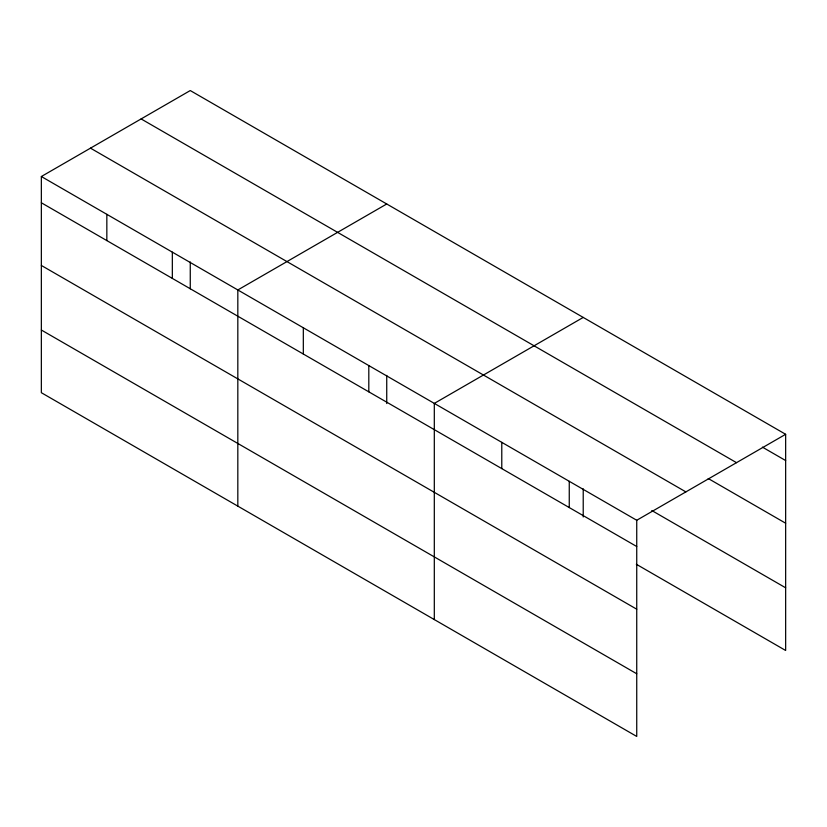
<?xml version="1.0" encoding="UTF-8"?>
<svg xmlns="http://www.w3.org/2000/svg" width="827" height="827" viewBox="0 0 827 827"><rect width="100%" height="100%" fill="white"/><g stroke="black" fill="none" stroke-linecap="round" stroke-linejoin="round"><path stroke-width="1.24" d="M636.738 609.199L636.738 520.266L41.35 176.523L41.35 392.701L636.738 736.443L636.738 609.199L41.35 265.457M636.314 564.252L785.65 650.477L785.65 434.299L190.262 90.556L41.35 176.523M386.736 203.99L237.825 289.957L237.825 506.145M583.221 317.423L434.309 403.4L434.309 619.578M636.738 520.266L785.65 434.299M762.422 447.138L785.65 460.546M141.117 118.923L736.506 462.665M708.222 478.513L785.65 523.222M90.494 148.157L685.883 491.9M651.8 510.517L785.65 587.801M41.35 202.78L636.738 546.523M41.35 330.025L636.738 673.767M583.221 488.829L583.221 516.968M569.255 481.314L569.255 507.561M501.782 442.352L501.782 468.599M386.736 375.396L386.736 403.535M368.811 365.586L368.811 391.833M303.323 327.771L303.323 354.018M190.262 261.963L190.262 288.819M172.336 252.152L172.336 278.399M106.838 214.338L106.838 240.585"/></g></svg>
